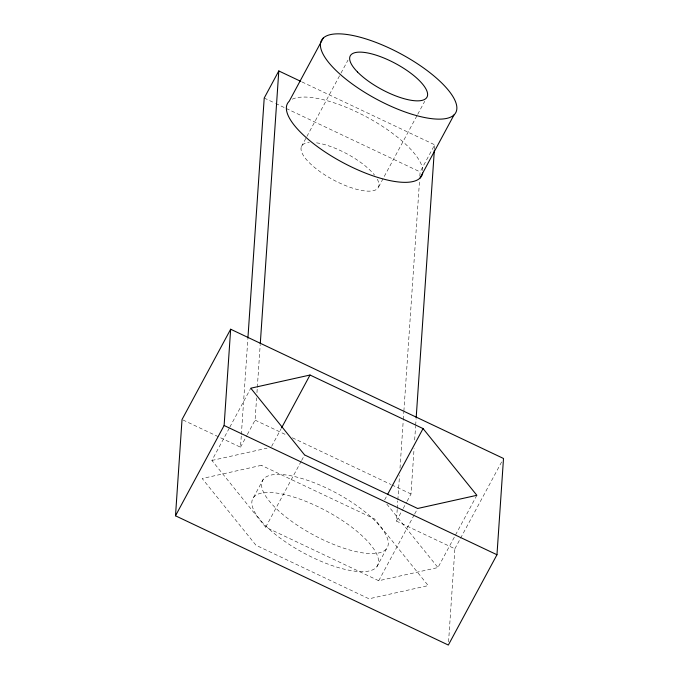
<?xml version="1.0" encoding="UTF-8"?>
<svg xmlns="http://www.w3.org/2000/svg" width="679" height="679" viewBox="0 0 679 679"><rect width="100%" height="100%" fill="white"/><g stroke="black" fill="none" stroke-linecap="round" stroke-linejoin="round"><path stroke-width="0.51" stroke-dasharray="3.4 2.55" d="M182.99 419.978L240.502 447.223L241.291 435.587M241.359 434.526L247.827 339.296M247.309 434.577L255.083 420.131L256.594 397.911M256.959 392.623L257.239 388.388M257.316 387.327L260.193 345.008M448.556 641.876L454.879 548.776L396.417 521.082L397.207 509.437M397.274 508.384L397.775 500.975M397.852 499.914L399.507 475.58M400.007 468.171L403.241 420.556M403.309 419.503L403.818 412.094M403.886 411.033L419.554 180.359M419.834 176.133L420.123 171.897L434.713 144.805L301.756 81.828M407.111 501.212L410.999 493.989L414.088 448.488M414.665 440.026L415.599 426.268M415.675 425.207L416.1 418.858M434.424 149.041L434.713 144.805M301.4 146.656L306.407 137.345M306.908 136.42L340.493 74.045M340.994 73.111L348.013 60.075M476.862 495.305L437.963 567.551L378.738 580.732L265.693 527.184L211.89 460.455L229.349 428.042M229.842 427.108L250.789 388.21M378.619 186.92L417.22 115.235M417.721 114.301L424.74 101.273M240.502 447.223L246.825 435.485M271.625 446.349L281.098 428.746M253.505 497.486L263.223 479.425M265.693 527.184L301.103 461.423M301.603 460.498L304.591 454.938M384.662 499.888L387.149 495.263M396.417 521.082L402.732 509.343M403.224 508.435L406.628 502.121M376.904 566.634A70.811 23.867 28.3 0 0 296.833 498.046A70.811 23.867 28.3 0 0 271.872 531.504A70.811 23.867 28.3 0 0 376.904 566.634L386.631 548.581A70.811 23.867 28.3 0 0 306.56 479.985A70.811 23.867 28.3 0 0 281.598 513.443A70.811 23.867 28.3 0 0 386.631 548.581M378.738 580.732L414.139 514.971M414.64 514.045L417.135 509.411M454.879 548.776L502.502 460.337M211.89 460.455L267.042 448.182M264.216 98.039L274.732 103.021M275.691 103.48L285.256 108.012M286.215 108.462L420.123 171.897M255.083 420.131L285.698 434.628M292.394 437.802L390.917 484.475M391.868 484.925L410.999 493.989M386.818 504.115L437.963 567.551M377.303 179.222A43.575 14.692 28.3 0 1 332.888 179.638A43.575 14.692 28.3 0 1 309.293 142.48M316.55 142.836A43.575 14.692 28.3 0 1 374.57 175.148M292.301 99.193A76.252 25.709 28.3 0 1 368.799 118.163A76.252 25.709 28.3 0 1 422.83 171.193M261.398 465.336L202.164 478.517L255.975 545.245L369.011 598.793L428.245 585.604L374.435 518.875L261.398 465.336"/><path stroke-width="1.02" d="M175.496 515.802L182.031 419.529L230.656 329.222L503.504 458.478L496.969 554.751L448.344 645.05L175.496 515.802L224.121 425.495L230.656 329.222M247.903 338.235L264.216 98.039L278.797 70.947L300.797 81.37M260.261 343.947L278.797 70.947M416.176 417.806L434.356 150.101M323.229 38.066L289.195 101.281A76.252 25.709 28.3 0 0 342.564 162.417A76.252 25.709 28.3 0 0 422.686 173.018M281.598 427.821L310.023 375.029L423.059 428.576L476.862 495.305L417.636 508.486L304.591 454.938L250.789 388.21L310.023 375.029M419.995 178.11L454.03 114.904A76.252 25.709 28.3 0 0 372.805 41.232A76.252 25.709 28.3 0 0 339.059 73.324A76.252 25.709 28.3 0 0 454.03 114.904M387.65 494.337L423.059 428.576M224.121 425.495L496.969 554.751M357.477 71.966A43.575 14.692 28.3 0 0 424.519 99.482A43.575 14.692 28.3 0 0 383.89 58.004A43.575 14.692 28.3 0 0 357.477 71.966"/></g></svg>
